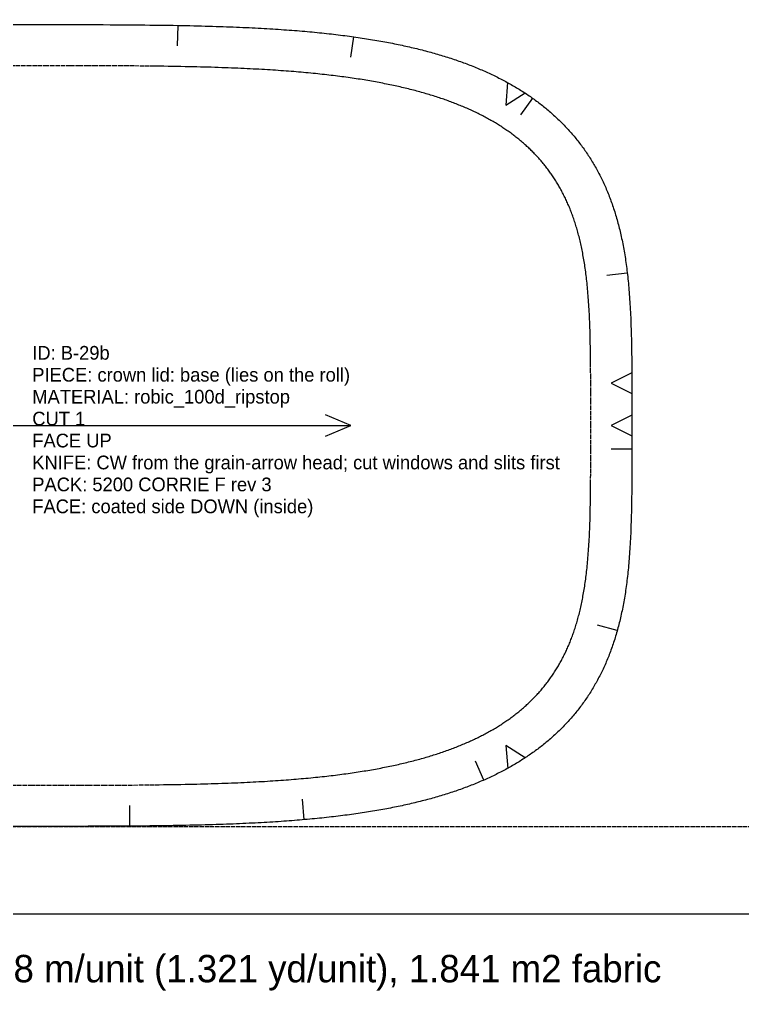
# Model space of a CAD drawing. Header units: millimetres. Extents: x 0 to 1336, y -22 to 1524.
# Drawn here: x 717 to 928.1, y -22.4 to 261 of the extents above; entities that cross this region are included whole.
import ezdxf

# ---------------------------------------------------------------- set-up
doc = ezdxf.new("R2010")
doc.units = ezdxf.units.MM
doc.linetypes.add('DASHED', pattern=[1.524, 1.27, -0.254])
for name, color, linetype in [('CUT', 7, 'Continuous'), ('GRAIN', 5, 'Continuous'), ('NOTCH', 1, 'Continuous'), ('SEW', 3, 'Continuous'), ('TEXT', 2, 'Continuous')]:
    doc.layers.add(name, color=color, linetype=linetype)

msp = doc.modelspace()

# ---------------------------------------------------------------- linework, layer by layer
at = {"layer": 'CUT'}
msp.add_lwpolyline([(708.8, 259.5), (720.36, 259.5), (725.16, 259.5), (728.84, 259.5), (731.94, 259.49), (734.67, 259.49), (737.15, 259.48), (739.42, 259.48), (741.54, 259.47), (743.54, 259.46), (745.42, 259.45), (747.21, 259.44), (748.93, 259.43), (750.57, 259.42), (752.15, 259.4), (753.68, 259.39), (755.15, 259.37), (756.59, 259.35), (757.98, 259.34), (759.33, 259.32), (760.65, 259.3), (761.94, 259.28), (763.19, 259.26), (764.42, 259.23), (765.62, 259.21), (766.8, 259.18), (767.96, 259.16), (769.09, 259.13), (770.2, 259.1), (771.29, 259.07), (772.37, 259.04), (773.42, 259.01), (774.46, 258.98), (775.49, 258.95), (776.5, 258.91), (777.49, 258.88), (778.47, 258.84), (779.44, 258.81), (780.39, 258.77), (781.33, 258.73), (782.26, 258.69), (783.17, 258.65), (784.08, 258.6), (784.97, 258.56), (785.86, 258.52), (786.73, 258.47), (787.6, 258.42), (788.45, 258.37), (789.3, 258.33), (790.14, 258.28), (790.97, 258.22), (791.79, 258.17), (792.6, 258.12), (793.4, 258.06), (794.2, 258.01), (794.99, 257.95), (795.77, 257.9), (796.54, 257.84), (797.31, 257.78), (798.07, 257.72), (798.83, 257.65), (799.57, 257.59), (800.31, 257.53), (801.05, 257.46), (801.78, 257.4), (802.5, 257.33), (803.22, 257.26), (803.93, 257.19), (804.64, 257.12), (805.34, 257.05), (806.03, 256.97), (806.72, 256.9), (807.41, 256.82), (808.09, 256.75), (808.76, 256.67), (809.43, 256.59), (810.1, 256.51), (810.76, 256.43), (811.41, 256.35), (812.06, 256.27), (812.71, 256.18), (813.35, 256.1), (813.99, 256.01), (814.63, 255.92), (815.26, 255.83), (815.88, 255.74), (816.5, 255.65), (817.12, 255.56), (817.74, 255.46), (818.35, 255.37), (818.95, 255.27), (819.56, 255.18), (820.15, 255.08), (820.75, 254.98), (821.34, 254.88), (821.93, 254.78), (822.51, 254.67), (823.09, 254.57), (823.67, 254.46), (824.25, 254.36), (824.82, 254.25), (825.39, 254.14), (825.95, 254.03), (826.51, 253.92), (827.07, 253.8), (827.62, 253.69), (828.18, 253.57), (828.73, 253.46), (829.27, 253.34), (829.81, 253.22), (830.35, 253.1), (830.89, 252.97), (831.43, 252.85), (831.96, 252.73), (832.49, 252.6), (833.01, 252.47), (833.53, 252.35), (834.05, 252.22), (834.57, 252.08), (835.09, 251.95), (835.6, 251.82), (836.11, 251.68), (836.61, 251.55), (837.12, 251.41), (837.62, 251.27), (838.12, 251.13), (838.62, 250.99), (839.11, 250.84), (839.6, 250.7), (840.09, 250.55), (840.58, 250.41), (841.06, 250.26), (841.54, 250.11), (842.02, 249.96), (842.5, 249.8), (842.98, 249.65), (843.45, 249.49), (843.92, 249.33), (844.39, 249.18), (844.85, 249.01), (845.32, 248.85), (845.78, 248.69), (846.24, 248.53), (846.69, 248.36), (847.15, 248.19), (847.6, 248.02), (848.05, 247.85), (848.5, 247.68), (848.94, 247.51), (849.39, 247.33), (849.83, 247.15), (850.27, 246.97), (850.71, 246.79), (851.14, 246.61), (851.57, 246.43), (852.01, 246.25), (852.43, 246.06), (852.86, 245.87), (853.29, 245.68), (853.71, 245.49), (854.13, 245.3), (854.55, 245.1), (854.97, 244.91), (855.38, 244.71), (855.79, 244.51), (856.2, 244.31), (856.61, 244.11), (857.02, 243.9), (857.42, 243.69), (857.83, 243.49), (858.23, 243.28), (858.63, 243.07), (859.02, 242.85), (859.42, 242.64), (859.81, 242.42), (860.2, 242.2), (860.59, 241.98), (860.98, 241.76), (861.37, 241.54), (861.75, 241.31), (862.13, 241.08), (862.51, 240.85), (862.89, 240.62), (863.26, 240.39), (863.64, 240.16), (864.01, 239.92), (864.38, 239.68), (864.75, 239.44), (865.11, 239.2), (865.48, 238.95), (865.84, 238.71), (866.2, 238.46), (866.56, 238.21), (866.91, 237.96), (867.27, 237.71), (867.62, 237.45), (867.97, 237.19), (868.32, 236.93), (868.66, 236.67), (869.01, 236.41), (869.35, 236.14), (869.69, 235.87), (870.03, 235.61), (870.37, 235.33), (870.7, 235.06), (871.03, 234.78), (871.36, 234.51), (871.69, 234.23), (872.02, 233.95), (872.34, 233.66), (872.66, 233.38), (872.98, 233.09), (873.3, 232.8), (873.62, 232.51), (873.93, 232.21), (874.24, 231.92), (874.55, 231.62), (874.86, 231.32), (875.17, 231.02), (875.47, 230.71), (875.77, 230.41), (876.07, 230.1), (876.37, 229.79), (876.66, 229.47), (876.96, 229.16), (877.25, 228.84), (877.54, 228.52), (877.82, 228.2), (878.11, 227.88), (878.39, 227.55), (878.67, 227.22), (878.95, 226.89), (879.22, 226.56), (879.49, 226.23), (879.77, 225.89), (880.03, 225.55), (880.3, 225.21), (880.56, 224.87), (880.83, 224.53), (881.09, 224.18), (881.34, 223.83), (881.6, 223.48), (881.85, 223.12), (882.1, 222.77), (882.35, 222.41), (882.59, 222.05), (882.84, 221.69), (883.08, 221.32), (883.32, 220.96), (883.55, 220.59), (883.79, 220.22), (884.02, 219.84), (884.25, 219.47), (884.48, 219.09), (884.7, 218.71), (884.92, 218.33), (885.14, 217.94), (885.36, 217.56), (885.58, 217.17), (885.79, 216.78), (886, 216.38), (886.21, 215.99), (886.41, 215.59), (886.62, 215.19), (886.82, 214.79), (887.02, 214.38), (887.21, 213.98), (887.41, 213.57), (887.6, 213.16), (887.79, 212.74), (887.97, 212.33), (888.16, 211.91), (888.34, 211.49), (888.52, 211.06), (888.7, 210.64), (888.87, 210.21), (889.04, 209.78), (889.21, 209.35), (889.38, 208.91), (889.55, 208.47), (889.71, 208.03), (889.87, 207.59), (890.03, 207.14), (890.19, 206.69), (890.34, 206.24), (890.49, 205.79), (890.64, 205.33), (890.79, 204.87), (890.93, 204.41), (891.07, 203.94), (891.21, 203.47), (891.35, 203), (891.48, 202.53), (891.62, 202.05), (891.75, 201.57), (891.88, 201.09), (892, 200.6), (892.13, 200.11), (892.25, 199.62), (892.37, 199.12), (892.48, 198.62), (892.6, 198.12), (892.71, 197.61), (892.82, 197.1), (892.93, 196.58), (893.04, 196.06), (893.14, 195.54), (893.24, 195.01), (893.34, 194.48), (893.44, 193.95), (893.54, 193.41), (893.63, 192.86), (893.72, 192.31), (893.81, 191.76), (893.9, 191.2), (893.98, 190.63), (894.06, 190.06), (894.15, 189.49), (894.22, 188.91), (894.3, 188.32), (894.38, 187.72), (894.45, 187.12), (894.52, 186.52), (894.59, 185.9), (894.65, 185.28), (894.72, 184.65), (894.78, 184.02), (894.84, 183.37), (894.9, 182.72), (894.96, 182.06), (895.01, 181.39), (895.06, 180.71), (895.12, 180.01), (895.16, 179.31), (895.21, 178.6), (895.26, 177.87), (895.3, 177.13), (895.34, 176.37), (895.38, 175.6), (895.42, 174.82), (895.46, 174.02), (895.49, 173.19), (895.52, 172.35), (895.55, 171.49), (895.58, 170.6), (895.61, 169.69), (895.63, 168.75), (895.66, 167.77), (895.68, 166.76), (895.7, 165.71), (895.72, 164.61), (895.73, 163.46), (895.75, 162.25), (895.76, 160.96), (895.77, 159.57), (895.78, 158.07), (895.79, 156.42), (895.79, 154.54), (895.8, 152.33), (895.8, 149.44), (895.8, 142.5), (895.8, 135.55), (895.8, 132.67), (895.79, 130.46), (895.79, 128.58), (895.78, 126.93), (895.77, 125.43), (895.76, 124.04), (895.75, 122.75), (895.73, 121.54), (895.72, 120.39), (895.7, 119.29), (895.68, 118.24), (895.66, 117.23), (895.63, 116.25), (895.61, 115.31), (895.58, 114.4), (895.55, 113.51), (895.52, 112.65), (895.49, 111.81), (895.46, 110.98), (895.42, 110.18), (895.38, 109.4), (895.34, 108.63), (895.3, 107.87), (895.26, 107.13), (895.21, 106.4), (895.16, 105.69), (895.12, 104.99), (895.06, 104.29), (895.01, 103.61), (894.96, 102.94), (894.9, 102.28), (894.84, 101.63), (894.78, 100.98), (894.72, 100.35), (894.65, 99.72), (894.59, 99.1), (894.52, 98.48), (894.45, 97.88), (894.38, 97.28), (894.3, 96.68), (894.22, 96.09), (894.15, 95.51), (894.06, 94.94), (893.98, 94.37), (893.9, 93.8), (893.81, 93.24), (893.72, 92.69), (893.63, 92.14), (893.54, 91.59), (893.44, 91.05), (893.34, 90.52), (893.24, 89.99), (893.14, 89.46), (893.04, 88.94), (892.93, 88.42), (892.82, 87.9), (892.71, 87.39), (892.6, 86.88), (892.48, 86.38), (892.37, 85.88), (892.25, 85.38), (892.13, 84.89), (892, 84.4), (891.88, 83.91), (891.75, 83.43), (891.62, 82.95), (891.48, 82.47), (891.35, 82), (891.21, 81.53), (891.07, 81.06), (890.93, 80.59), (890.79, 80.13), (890.64, 79.67), (890.49, 79.21), (890.34, 78.76), (890.19, 78.31), (890.03, 77.86), (889.87, 77.41), (889.71, 76.97), (889.55, 76.53), (889.38, 76.09), (889.21, 75.65), (889.04, 75.22), (888.87, 74.79), (888.7, 74.36), (888.52, 73.94), (888.34, 73.51), (888.16, 73.09), (887.97, 72.67), (887.79, 72.26), (887.6, 71.84), (887.41, 71.43), (887.21, 71.02), (887.02, 70.62), (886.82, 70.21), (886.62, 69.81), (886.41, 69.41), (886.21, 69.01), (886, 68.62), (885.79, 68.22), (885.58, 67.83), (885.36, 67.44), (885.14, 67.06), (884.92, 66.67), (884.7, 66.29), (884.48, 65.91), (884.25, 65.53), (884.02, 65.16), (883.79, 64.78), (883.55, 64.41), (883.32, 64.04), (883.08, 63.68), (882.84, 63.31), (882.59, 62.95), (882.35, 62.59), (882.1, 62.23), (881.85, 61.88), (881.6, 61.52), (881.34, 61.17), (881.09, 60.82), (880.83, 60.47), (880.56, 60.13), (880.3, 59.79), (880.03, 59.45), (879.77, 59.11), (879.49, 58.77), (879.22, 58.44), (878.95, 58.11), (878.67, 57.78), (878.39, 57.45), (878.11, 57.12), (877.82, 56.8), (877.54, 56.48), (877.25, 56.16), (876.96, 55.84), (876.66, 55.53), (876.37, 55.21), (876.07, 54.9), (875.77, 54.59), (875.47, 54.29), (875.17, 53.98), (874.86, 53.68), (874.55, 53.38), (874.24, 53.08), (873.93, 52.79), (873.62, 52.49), (873.3, 52.2), (872.98, 51.91), (872.66, 51.62), (872.34, 51.34), (872.02, 51.05), (871.69, 50.77), (871.36, 50.49), (871.03, 50.22), (870.7, 49.94), (870.37, 49.67), (870.03, 49.39), (869.69, 49.13), (869.35, 48.86), (869.01, 48.59), (868.66, 48.33), (868.32, 48.07), (867.97, 47.81), (867.62, 47.55), (867.27, 47.29), (866.91, 47.04), (866.56, 46.79), (866.2, 46.54), (865.84, 46.29), (865.48, 46.05), (865.11, 45.8), (864.75, 45.56), (864.38, 45.32), (864.01, 45.08), (863.64, 44.84), (863.26, 44.61), (862.89, 44.38), (862.51, 44.15), (862.13, 43.92), (861.75, 43.69), (861.37, 43.46), (860.98, 43.24), (860.59, 43.02), (860.2, 42.8), (859.81, 42.58), (859.42, 42.36), (859.02, 42.15), (858.63, 41.93), (858.23, 41.72), (857.83, 41.51), (857.42, 41.31), (857.02, 41.1), (856.61, 40.89), (856.2, 40.69), (855.79, 40.49), (855.38, 40.29), (854.97, 40.09), (854.55, 39.9), (854.13, 39.7), (853.71, 39.51), (853.29, 39.32), (852.86, 39.13), (852.43, 38.94), (852.01, 38.75), (851.57, 38.57), (851.14, 38.39), (850.71, 38.21), (850.27, 38.03), (849.83, 37.85), (849.39, 37.67), (848.94, 37.49), (848.5, 37.32), (848.05, 37.15), (847.6, 36.98), (847.15, 36.81), (846.69, 36.64), (846.24, 36.47), (845.78, 36.31), (845.32, 36.15), (844.85, 35.99), (844.39, 35.82), (843.92, 35.67), (843.45, 35.51), (842.98, 35.35), (842.5, 35.2), (842.02, 35.04), (841.54, 34.89), (841.06, 34.74), (840.58, 34.59), (840.09, 34.45), (839.6, 34.3), (839.11, 34.16), (838.62, 34.01), (838.12, 33.87), (837.62, 33.73), (837.12, 33.59), (836.61, 33.45), (836.11, 33.32), (835.6, 33.18), (835.09, 33.05), (834.57, 32.92), (834.05, 32.78), (833.53, 32.65), (833.01, 32.53), (832.49, 32.4), (831.96, 32.27), (831.43, 32.15), (830.89, 32.03), (830.35, 31.9), (829.81, 31.78), (829.27, 31.66), (828.73, 31.54), (828.18, 31.43), (827.62, 31.31), (827.07, 31.2), (826.51, 31.08), (825.95, 30.97), (825.39, 30.86), (824.82, 30.75), (824.25, 30.64), (823.67, 30.54), (823.09, 30.43), (822.51, 30.33), (821.93, 30.22), (821.34, 30.12), (820.75, 30.02), (820.15, 29.92), (819.56, 29.82), (818.95, 29.73), (818.35, 29.63), (817.74, 29.54), (817.12, 29.44), (816.5, 29.35), (815.88, 29.26), (815.26, 29.17), (814.63, 29.08), (813.99, 28.99), (813.35, 28.9), (812.71, 28.82), (812.06, 28.73), (811.41, 28.65), (810.76, 28.57), (810.1, 28.49), (809.43, 28.41), (808.76, 28.33), (808.09, 28.25), (807.41, 28.18), (806.72, 28.1), (806.03, 28.03), (805.34, 27.95), (804.64, 27.88), (803.93, 27.81), (803.22, 27.74), (802.5, 27.67), (801.78, 27.6), (801.05, 27.54), (800.31, 27.47), (799.57, 27.41), (798.83, 27.35), (798.07, 27.28), (797.31, 27.22), (796.54, 27.16), (795.77, 27.1), (794.99, 27.05), (794.2, 26.99), (793.4, 26.94), (792.6, 26.88), (791.79, 26.83), (790.97, 26.78), (790.14, 26.72), (789.3, 26.67), (788.45, 26.63), (787.6, 26.58), (786.73, 26.53), (785.86, 26.48), (784.97, 26.44), (784.08, 26.4), (783.17, 26.35), (782.26, 26.31), (781.33, 26.27), (780.39, 26.23), (779.44, 26.19), (778.47, 26.16), (777.49, 26.12), (776.5, 26.09), (775.49, 26.05), (774.46, 26.02), (773.42, 25.99), (772.37, 25.96), (771.29, 25.93), (770.2, 25.9), (769.09, 25.87), (767.96, 25.84), (766.8, 25.82), (765.62, 25.79), (764.42, 25.77), (763.19, 25.74), (761.94, 25.72), (760.65, 25.7), (759.33, 25.68), (757.98, 25.66), (756.59, 25.65), (755.15, 25.63), (753.68, 25.61), (752.14, 25.6), (750.56, 25.58), (748.92, 25.57), (747.2, 25.56), (745.41, 25.55), (743.53, 25.54), (741.54, 25.53), (739.42, 25.52), (737.14, 25.52), (734.67, 25.51), (731.93, 25.51), (728.83, 25.5), (725.15, 25.5), (720.36, 25.5), (708.8, 25.5)], dxfattribs=at)
at = {"layer": 'GRAIN'}
for points in [[(806.43, 139.38), (813.8, 142.5), (806.43, 145.62)], [(603.8, 142.5), (813.8, 142.5)]]:
    msp.add_lwpolyline(points, dxfattribs=at)
at = {"layer": 'NOTCH'}
for points in [[(763.24, 259.26), (763.13, 253.26)], [(814.55, 255.93), (813.72, 249.99)], [(859.53, 242.64), (859.02, 235.95), (864.68, 239.56)], [(866.78, 238.05), (863.31, 233.16)], [(894.47, 186.94), (888.51, 186.24)], [(895.78, 157.84), (889.79, 154.83), (895.8, 151.84)], [(895.8, 145.52), (889.8, 142.52), (895.8, 139.52)], [(895.8, 135.57), (889.8, 135.58)], [(891.53, 82.65), (885.76, 84.27)], [(864.71, 45.47), (859.05, 49.07), (859.57, 42.38)], [(852.61, 39.02), (850.2, 44.51)], [(749.28, 25.57), (749.23, 31.57)], [(800.18, 27.46), (799.66, 33.44)]]:
    msp.add_lwpolyline(points, dxfattribs=at)
at = {"layer": 'SEW', "linetype": 'DASHED'}
msp.add_lwpolyline([(708.8, 37.5), (720.36, 37.5), (725.15, 37.5), (728.82, 37.5), (731.92, 37.51), (734.65, 37.51), (737.11, 37.52), (739.38, 37.52), (741.49, 37.53), (743.47, 37.54), (745.35, 37.55), (747.13, 37.56), (748.83, 37.57), (750.47, 37.58), (752.04, 37.6), (753.55, 37.61), (755.02, 37.63), (756.44, 37.64), (757.82, 37.66), (759.16, 37.68), (760.46, 37.7), (761.74, 37.72), (762.98, 37.74), (764.19, 37.76), (765.38, 37.79), (766.54, 37.81), (767.68, 37.84), (768.8, 37.86), (769.89, 37.89), (770.97, 37.92), (772.02, 37.95), (773.06, 37.98), (774.09, 38.01), (775.09, 38.04), (776.08, 38.08), (777.06, 38.11), (778.02, 38.15), (778.96, 38.18), (779.9, 38.22), (780.82, 38.26), (781.72, 38.3), (782.62, 38.34), (783.51, 38.38), (784.38, 38.43), (785.24, 38.47), (786.1, 38.51), (786.94, 38.56), (787.77, 38.61), (788.6, 38.65), (789.41, 38.7), (790.22, 38.75), (791.01, 38.8), (791.8, 38.85), (792.58, 38.91), (793.35, 38.96), (794.12, 39.02), (794.87, 39.07), (795.62, 39.13), (796.37, 39.19), (797.1, 39.24), (797.83, 39.3), (798.55, 39.37), (799.27, 39.43), (799.97, 39.49), (800.68, 39.55), (801.37, 39.62), (802.06, 39.68), (802.75, 39.75), (803.42, 39.82), (804.1, 39.89), (804.76, 39.96), (805.43, 40.03), (806.08, 40.1), (806.73, 40.17), (807.38, 40.25), (808.02, 40.32), (808.65, 40.4), (809.28, 40.48), (809.91, 40.56), (810.53, 40.64), (811.14, 40.72), (811.76, 40.8), (812.36, 40.88), (812.96, 40.96), (813.56, 41.05), (814.15, 41.13), (814.74, 41.22), (815.33, 41.31), (815.91, 41.4), (816.49, 41.48), (817.06, 41.58), (817.63, 41.67), (818.19, 41.76), (818.75, 41.85), (819.31, 41.95), (819.86, 42.04), (820.41, 42.14), (820.95, 42.24), (821.49, 42.34), (822.03, 42.44), (822.57, 42.54), (823.1, 42.64), (823.62, 42.75), (824.15, 42.85), (824.67, 42.96), (825.18, 43.06), (825.7, 43.17), (826.21, 43.28), (826.71, 43.39), (827.22, 43.5), (827.72, 43.61), (828.21, 43.72), (828.71, 43.84), (829.2, 43.95), (829.68, 44.07), (830.17, 44.18), (830.65, 44.3), (831.13, 44.42), (831.6, 44.54), (832.07, 44.66), (832.54, 44.79), (833.01, 44.91), (833.47, 45.03), (833.93, 45.16), (834.39, 45.29), (834.85, 45.42), (835.3, 45.54), (835.75, 45.67), (836.19, 45.81), (836.64, 45.94), (837.08, 46.07), (837.51, 46.21), (837.95, 46.34), (838.38, 46.48), (838.81, 46.62), (839.24, 46.76), (839.66, 46.9), (840.09, 47.04), (840.5, 47.18), (840.92, 47.32), (841.34, 47.47), (841.75, 47.61), (842.16, 47.76), (842.56, 47.91), (842.97, 48.06), (843.37, 48.21), (843.77, 48.36), (844.17, 48.51), (844.56, 48.67), (844.95, 48.82), (845.34, 48.98), (845.73, 49.13), (846.11, 49.29), (846.49, 49.45), (846.87, 49.61), (847.25, 49.77), (847.63, 49.94), (848, 50.1), (848.37, 50.27), (848.74, 50.43), (849.1, 50.6), (849.47, 50.77), (849.83, 50.94), (850.19, 51.11), (850.55, 51.28), (850.9, 51.46), (851.25, 51.63), (851.6, 51.81), (851.95, 51.98), (852.3, 52.16), (852.64, 52.34), (852.98, 52.52), (853.32, 52.7), (853.66, 52.89), (853.99, 53.07), (854.33, 53.26), (854.66, 53.45), (854.98, 53.63), (855.31, 53.82), (855.63, 54.01), (855.96, 54.21), (856.28, 54.4), (856.59, 54.59), (856.91, 54.79), (857.22, 54.99), (857.54, 55.18), (857.85, 55.38), (858.15, 55.59), (858.46, 55.79), (858.76, 55.99), (859.06, 56.2), (859.36, 56.4), (859.66, 56.61), (859.96, 56.82), (860.25, 57.03), (860.54, 57.24), (860.83, 57.45), (861.12, 57.67), (861.4, 57.88), (861.69, 58.1), (861.97, 58.32), (862.25, 58.54), (862.52, 58.76), (862.8, 58.98), (863.07, 59.2), (863.34, 59.43), (863.61, 59.66), (863.88, 59.88), (864.15, 60.11), (864.41, 60.34), (864.67, 60.58), (864.93, 60.81), (865.19, 61.04), (865.45, 61.28), (865.7, 61.52), (865.95, 61.76), (866.2, 62), (866.45, 62.24), (866.7, 62.49), (866.94, 62.73), (867.19, 62.98), (867.43, 63.23), (867.67, 63.48), (867.9, 63.73), (868.14, 63.98), (868.37, 64.24), (868.61, 64.49), (868.84, 64.75), (869.06, 65.01), (869.29, 65.27), (869.51, 65.53), (869.74, 65.8), (869.96, 66.06), (870.18, 66.33), (870.39, 66.6), (870.61, 66.87), (870.82, 67.15), (871.03, 67.42), (871.24, 67.7), (871.45, 67.97), (871.66, 68.25), (871.86, 68.54), (872.06, 68.82), (872.26, 69.1), (872.46, 69.39), (872.66, 69.68), (872.85, 69.97), (873.05, 70.26), (873.24, 70.56), (873.43, 70.85), (873.62, 71.15), (873.8, 71.45), (873.99, 71.75), (874.17, 72.06), (874.35, 72.36), (874.53, 72.67), (874.71, 72.98), (874.88, 73.29), (875.06, 73.61), (875.23, 73.92), (875.4, 74.24), (875.57, 74.56), (875.74, 74.88), (875.9, 75.21), (876.06, 75.54), (876.23, 75.86), (876.39, 76.2), (876.54, 76.53), (876.7, 76.87), (876.85, 77.2), (877.01, 77.55), (877.16, 77.89), (877.31, 78.23), (877.46, 78.58), (877.6, 78.93), (877.75, 79.29), (877.89, 79.64), (878.03, 80), (878.17, 80.36), (878.31, 80.73), (878.44, 81.09), (878.57, 81.46), (878.71, 81.84), (878.84, 82.21), (878.97, 82.59), (879.09, 82.97), (879.22, 83.35), (879.34, 83.74), (879.46, 84.13), (879.58, 84.52), (879.7, 84.92), (879.82, 85.32), (879.93, 85.73), (880.05, 86.13), (880.16, 86.54), (880.27, 86.96), (880.38, 87.37), (880.48, 87.8), (880.59, 88.22), (880.69, 88.65), (880.79, 89.08), (880.89, 89.52), (880.99, 89.96), (881.09, 90.41), (881.18, 90.86), (881.27, 91.31), (881.37, 91.77), (881.45, 92.23), (881.54, 92.7), (881.63, 93.17), (881.71, 93.65), (881.8, 94.13), (881.88, 94.62), (881.96, 95.12), (882.03, 95.62), (882.11, 96.12), (882.18, 96.63), (882.26, 97.15), (882.33, 97.68), (882.4, 98.21), (882.47, 98.75), (882.53, 99.29), (882.6, 99.84), (882.66, 100.4), (882.72, 100.97), (882.78, 101.55), (882.84, 102.13), (882.89, 102.73), (882.95, 103.33), (883, 103.94), (883.05, 104.57), (883.1, 105.2), (883.15, 105.84), (883.19, 106.5), (883.24, 107.17), (883.28, 107.86), (883.32, 108.55), (883.36, 109.26), (883.4, 109.99), (883.43, 110.74), (883.47, 111.5), (883.5, 112.28), (883.53, 113.09), (883.56, 113.92), (883.59, 114.77), (883.61, 115.65), (883.64, 116.56), (883.66, 117.5), (883.68, 118.48), (883.7, 119.5), (883.72, 120.57), (883.73, 121.7), (883.75, 122.88), (883.76, 124.15), (883.77, 125.51), (883.78, 126.99), (883.79, 128.63), (883.79, 130.49), (883.8, 132.69), (883.8, 135.56), (883.8, 142.5), (883.8, 149.44), (883.8, 152.31), (883.79, 154.51), (883.79, 156.37), (883.78, 158.01), (883.77, 159.49), (883.76, 160.85), (883.75, 162.12), (883.73, 163.3), (883.72, 164.43), (883.7, 165.5), (883.68, 166.52), (883.66, 167.5), (883.64, 168.44), (883.61, 169.35), (883.59, 170.23), (883.56, 171.08), (883.53, 171.91), (883.5, 172.72), (883.47, 173.5), (883.43, 174.26), (883.4, 175.01), (883.36, 175.74), (883.32, 176.45), (883.28, 177.14), (883.24, 177.83), (883.19, 178.5), (883.15, 179.16), (883.1, 179.8), (883.05, 180.43), (883, 181.06), (882.95, 181.67), (882.89, 182.27), (882.84, 182.87), (882.78, 183.45), (882.72, 184.03), (882.66, 184.6), (882.6, 185.16), (882.53, 185.71), (882.47, 186.25), (882.4, 186.79), (882.33, 187.32), (882.26, 187.85), (882.18, 188.37), (882.11, 188.88), (882.03, 189.38), (881.96, 189.88), (881.88, 190.38), (881.8, 190.87), (881.71, 191.35), (881.63, 191.83), (881.54, 192.3), (881.45, 192.77), (881.37, 193.23), (881.27, 193.69), (881.18, 194.14), (881.09, 194.59), (880.99, 195.04), (880.89, 195.48), (880.79, 195.92), (880.69, 196.35), (880.59, 196.78), (880.48, 197.2), (880.38, 197.63), (880.27, 198.04), (880.16, 198.46), (880.05, 198.87), (879.93, 199.27), (879.82, 199.68), (879.7, 200.08), (879.58, 200.48), (879.46, 200.87), (879.34, 201.26), (879.22, 201.65), (879.09, 202.03), (878.97, 202.41), (878.84, 202.79), (878.71, 203.16), (878.57, 203.54), (878.44, 203.91), (878.31, 204.27), (878.17, 204.64), (878.03, 205), (877.89, 205.36), (877.75, 205.71), (877.6, 206.07), (877.46, 206.42), (877.31, 206.77), (877.16, 207.11), (877.01, 207.45), (876.85, 207.8), (876.7, 208.13), (876.54, 208.47), (876.39, 208.8), (876.23, 209.14), (876.06, 209.46), (875.9, 209.79), (875.74, 210.12), (875.57, 210.44), (875.4, 210.76), (875.23, 211.08), (875.06, 211.39), (874.88, 211.71), (874.71, 212.02), (874.53, 212.33), (874.35, 212.64), (874.17, 212.94), (873.99, 213.25), (873.8, 213.55), (873.62, 213.85), (873.43, 214.15), (873.24, 214.44), (873.05, 214.74), (872.85, 215.03), (872.66, 215.32), (872.46, 215.61), (872.26, 215.9), (872.06, 216.18), (871.86, 216.46), (871.66, 216.75), (871.45, 217.03), (871.24, 217.3), (871.03, 217.58), (870.82, 217.85), (870.61, 218.13), (870.39, 218.4), (870.18, 218.67), (869.96, 218.94), (869.74, 219.2), (869.51, 219.47), (869.29, 219.73), (869.06, 219.99), (868.84, 220.25), (868.61, 220.51), (868.37, 220.76), (868.14, 221.02), (867.9, 221.27), (867.67, 221.52), (867.43, 221.77), (867.19, 222.02), (866.94, 222.27), (866.7, 222.51), (866.45, 222.76), (866.2, 223), (865.95, 223.24), (865.7, 223.48), (865.45, 223.72), (865.19, 223.96), (864.93, 224.19), (864.67, 224.42), (864.41, 224.66), (864.15, 224.89), (863.88, 225.12), (863.61, 225.34), (863.34, 225.57), (863.07, 225.8), (862.8, 226.02), (862.52, 226.24), (862.25, 226.46), (861.97, 226.68), (861.69, 226.9), (861.4, 227.12), (861.12, 227.33), (860.83, 227.55), (860.54, 227.76), (860.25, 227.97), (859.96, 228.18), (859.66, 228.39), (859.36, 228.6), (859.06, 228.8), (858.76, 229.01), (858.46, 229.21), (858.15, 229.41), (857.85, 229.62), (857.54, 229.82), (857.22, 230.01), (856.91, 230.21), (856.59, 230.41), (856.28, 230.6), (855.96, 230.79), (855.63, 230.99), (855.31, 231.18), (854.98, 231.37), (854.66, 231.55), (854.33, 231.74), (853.99, 231.93), (853.66, 232.11), (853.32, 232.3), (852.98, 232.48), (852.64, 232.66), (852.3, 232.84), (851.95, 233.02), (851.6, 233.19), (851.25, 233.37), (850.9, 233.54), (850.55, 233.72), (850.19, 233.89), (849.83, 234.06), (849.47, 234.23), (849.1, 234.4), (848.74, 234.57), (848.37, 234.73), (848, 234.9), (847.63, 235.06), (847.25, 235.23), (846.87, 235.39), (846.49, 235.55), (846.11, 235.71), (845.73, 235.87), (845.34, 236.02), (844.95, 236.18), (844.56, 236.33), (844.17, 236.49), (843.77, 236.64), (843.37, 236.79), (842.97, 236.94), (842.56, 237.09), (842.16, 237.24), (841.75, 237.39), (841.34, 237.53), (840.92, 237.68), (840.5, 237.82), (840.09, 237.96), (839.66, 238.1), (839.24, 238.24), (838.81, 238.38), (838.38, 238.52), (837.95, 238.66), (837.51, 238.79), (837.08, 238.93), (836.64, 239.06), (836.19, 239.19), (835.75, 239.33), (835.3, 239.46), (834.85, 239.58), (834.39, 239.71), (833.93, 239.84), (833.47, 239.97), (833.01, 240.09), (832.54, 240.21), (832.07, 240.34), (831.6, 240.46), (831.13, 240.58), (830.65, 240.7), (830.17, 240.82), (829.68, 240.93), (829.2, 241.05), (828.71, 241.16), (828.21, 241.28), (827.72, 241.39), (827.22, 241.5), (826.71, 241.61), (826.21, 241.72), (825.7, 241.83), (825.18, 241.94), (824.67, 242.04), (824.15, 242.15), (823.62, 242.25), (823.1, 242.36), (822.57, 242.46), (822.03, 242.56), (821.49, 242.66), (820.95, 242.76), (820.41, 242.86), (819.86, 242.96), (819.31, 243.05), (818.75, 243.15), (818.19, 243.24), (817.63, 243.33), (817.06, 243.42), (816.49, 243.52), (815.91, 243.6), (815.33, 243.69), (814.74, 243.78), (814.15, 243.87), (813.56, 243.95), (812.96, 244.04), (812.36, 244.12), (811.76, 244.2), (811.14, 244.28), (810.53, 244.36), (809.91, 244.44), (809.28, 244.52), (808.65, 244.6), (808.02, 244.68), (807.38, 244.75), (806.73, 244.83), (806.08, 244.9), (805.43, 244.97), (804.76, 245.04), (804.1, 245.11), (803.42, 245.18), (802.75, 245.25), (802.06, 245.32), (801.37, 245.38), (800.68, 245.45), (799.97, 245.51), (799.27, 245.57), (798.55, 245.63), (797.83, 245.7), (797.1, 245.76), (796.37, 245.81), (795.62, 245.87), (794.87, 245.93), (794.12, 245.98), (793.35, 246.04), (792.58, 246.09), (791.8, 246.15), (791.01, 246.2), (790.22, 246.25), (789.41, 246.3), (788.6, 246.35), (787.77, 246.39), (786.94, 246.44), (786.1, 246.49), (785.24, 246.53), (784.38, 246.57), (783.51, 246.62), (782.62, 246.66), (781.72, 246.7), (780.82, 246.74), (779.9, 246.78), (778.96, 246.82), (778.02, 246.85), (777.06, 246.89), (776.08, 246.92), (775.09, 246.96), (774.09, 246.99), (773.06, 247.02), (772.02, 247.05), (770.97, 247.08), (769.89, 247.11), (768.8, 247.14), (767.68, 247.16), (766.54, 247.19), (765.38, 247.21), (764.19, 247.24), (762.98, 247.26), (761.74, 247.28), (760.46, 247.3), (759.16, 247.32), (757.82, 247.34), (756.44, 247.36), (755.02, 247.37), (753.55, 247.39), (752.04, 247.4), (750.47, 247.42), (748.83, 247.43), (747.13, 247.44), (745.35, 247.45), (743.47, 247.46), (741.49, 247.47), (739.38, 247.48), (737.11, 247.48), (734.65, 247.49), (731.92, 247.49), (728.82, 247.5), (725.15, 247.5), (720.36, 247.5), (708.8, 247.5)], dxfattribs=at)
at = {"layer": 'TEXT', "linetype": 'DASHED'}
msp.add_line((0, 25.5), (1208, 25.5), dxfattribs=at)
at = {"layer": 'TEXT'}
msp.add_lwpolyline([(0, 0), (1208, 0), (1208, 1524), (0, 1524)], close=True, dxfattribs=at)

# ---------------------------------------------------------------- texts
for s, height, p in [('ID: B-29b', 4, (720.8, 161.7)), ('PIECE: crown lid: base (lies on the roll)', 4, (720.8, 155.3)), ('MATERIAL: robic_100d_ripstop', 4, (720.8, 148.9)), ('CUT 1', 4, (720.8, 142.5)), ('FACE UP', 4, (720.8, 136.1)), ('KNIFE: CW from the grain-arrow head; cut windows and slits first', 4, (720.8, 129.7)), ('PACK: 5200 CORRIE F rev 3', 4, (720.8, 123.3)), ('FACE: coated side DOWN (inside)', 4, (720.8, 116.9)), ('Marker robic_100d_ripstop: fabric 1524 mm (60.0 in) wide, selvedge 26 mm, 8 pieces, 1 unit(s); length 1208 mm (1.32 yd), efficiency 69.7 %, yield 1.208 m/unit (1.321 yd/unit), 1.841 m2 fabric', 8, (0, -20))]:
    msp.add_text(s, height=height, dxfattribs=at).set_placement(p)

doc.saveas('drawing.dxf')
